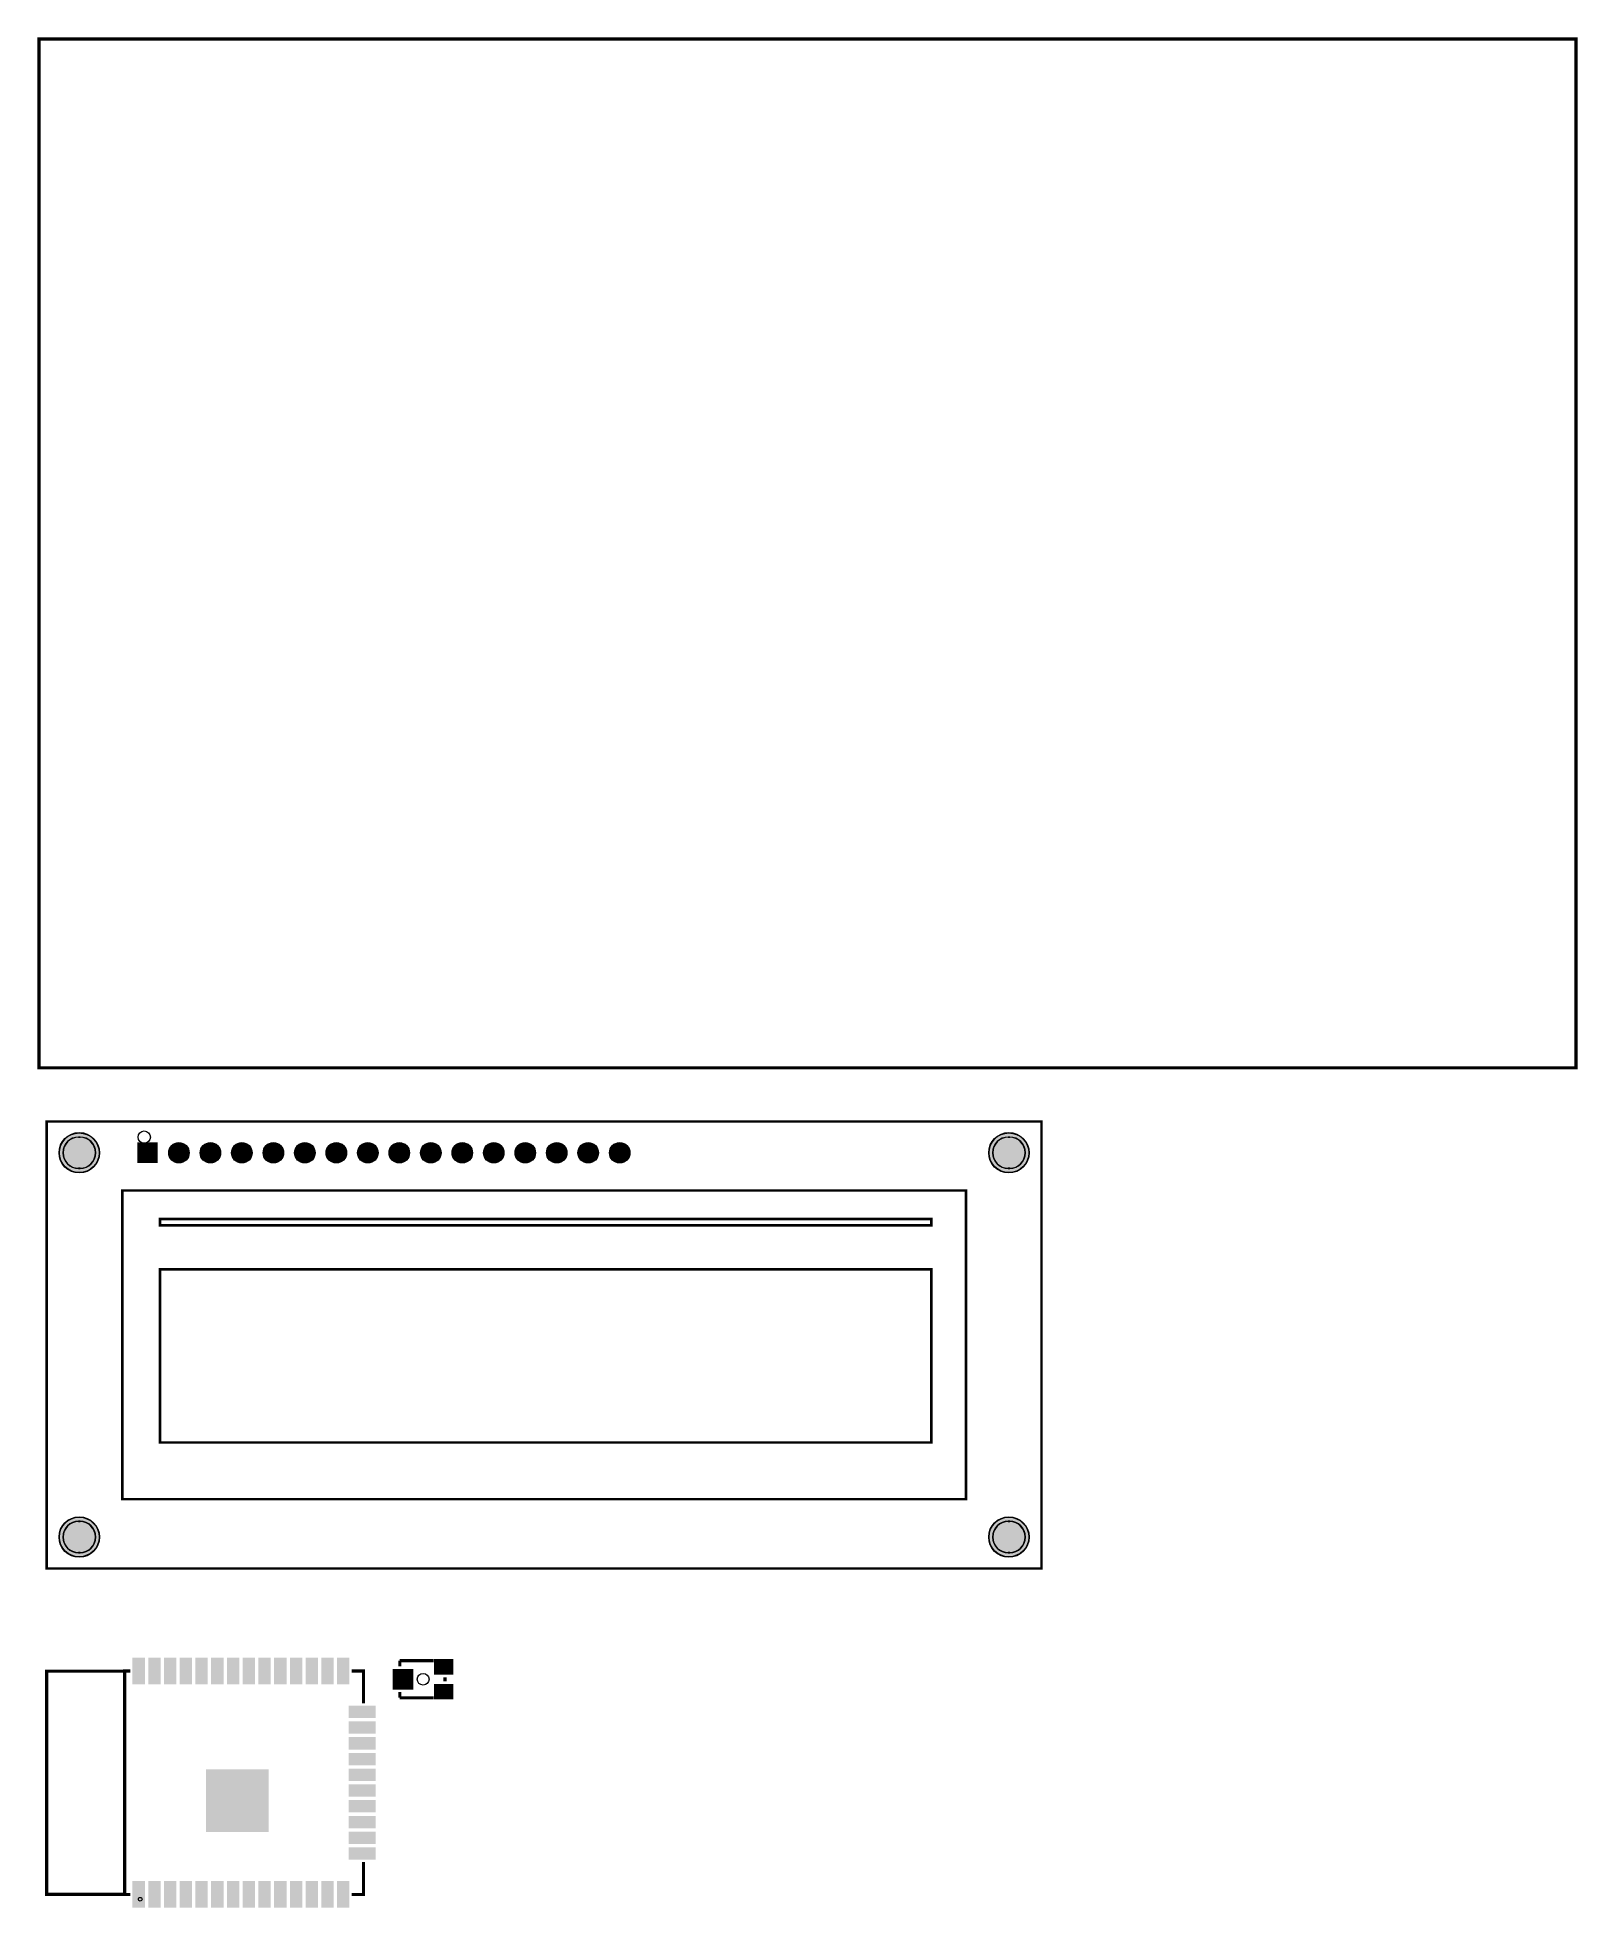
# Model space of a CAD drawing. Header units: millimetres. Extents: x 7 to 131, y -99 to 52.
import ezdxf

# ---------------------------------------------------------------- set-up
doc = ezdxf.new("R2010")
doc.units = ezdxf.units.MM
for name, color, linetype, true_color in [('BoardOutLine', 7, 'Continuous', 0xff00ff), ('BottomSolderMaskLayer', 7, 'Continuous', 0xaa00ff), ('Document', 7, 'Continuous', 0xffffff), ('Multi-Layer', 7, 'Continuous', 0xc0c0c0), ('TopLayer', 7, 'Continuous', 0xff0000), ('TopPasteMaskLayer', 7, 'Continuous', 0x808080), ('TopSilkLayer', 7, 'Continuous', 0xffcc00), ('TopSolderMaskLayer', 7, 'Continuous', 0x800080)]:
    doc.layers.add(name, color=color, linetype=linetype, true_color=true_color)

msp = doc.modelspace()

# ---------------------------------------------------------------- hatches: boundary and pattern name
at = {"layer": 'BottomSolderMaskLayer'}
for points in [[(8.63, -37.85, 1), (11.88, -37.85, 1)], [(14.93, -37.02), (16.58, -37.02), (16.58, -38.68), (14.93, -38.68)], [(17.47, -37.85, 1), (19.12, -37.85, 1)], [(20.01, -37.85, 1), (21.66, -37.85, 1)], [(22.55, -37.85, 1), (24.2, -37.85, 1)], [(25.09, -37.85, 1), (26.74, -37.85, 1)], [(27.63, -37.85, 1), (29.28, -37.85, 1)], [(30.17, -37.85, 1), (31.82, -37.85, 1)], [(32.71, -37.85, 1), (34.36, -37.85, 1)], [(35.25, -37.85, 1), (36.9, -37.85, 1)], [(37.79, -37.85, 1), (39.44, -37.85, 1)], [(40.33, -37.85, 1), (41.98, -37.85, 1)], [(42.87, -37.85, 1), (44.52, -37.85, 1)], [(45.41, -37.85, 1), (47.06, -37.85, 1)], [(47.95, -37.85, 1), (49.6, -37.85, 1)], [(50.49, -37.85, 1), (52.14, -37.85, 1)], [(53.03, -37.85, 1), (54.68, -37.85, 1)], [(83.63, -37.85, 1), (86.88, -37.85, 1)], [(8.63, -68.85, 1), (11.88, -68.85, 1)], [(83.63, -68.85, 1), (86.88, -68.85, 1)]]:
    msp.add_hatch(color=256, dxfattribs=at).paths.add_polyline_path(points)
at = {"layer": 'Multi-Layer'}
for points in [[(8.65, -37.85, 1), (11.85, -37.85, 1)], [(14.95, -37.05), (16.55, -37.05), (16.55, -38.65), (14.95, -38.65)], [(17.49, -37.85, 1), (19.09, -37.85, 1)], [(20.03, -37.85, 1), (21.63, -37.85, 1)], [(22.57, -37.85, 1), (24.17, -37.85, 1)], [(25.11, -37.85, 1), (26.71, -37.85, 1)], [(27.65, -37.85, 1), (29.25, -37.85, 1)], [(30.19, -37.85, 1), (31.79, -37.85, 1)], [(32.73, -37.85, 1), (34.33, -37.85, 1)], [(35.27, -37.85, 1), (36.87, -37.85, 1)], [(37.81, -37.85, 1), (39.41, -37.85, 1)], [(40.35, -37.85, 1), (41.95, -37.85, 1)], [(42.89, -37.85, 1), (44.49, -37.85, 1)], [(45.43, -37.85, 1), (47.03, -37.85, 1)], [(47.97, -37.85, 1), (49.57, -37.85, 1)], [(50.51, -37.85, 1), (52.11, -37.85, 1)], [(53.05, -37.85, 1), (54.65, -37.85, 1)], [(83.65, -37.85, 1), (86.85, -37.85, 1)], [(8.65, -68.85, 1), (11.85, -68.85, 1)], [(83.65, -68.85, 1), (86.85, -68.85, 1)]]:
    msp.add_hatch(color=256, dxfattribs=at).paths.add_polyline_path(points)
at = {"layer": 'TopLayer'}
for points in [[(14.57, -78.62), (15.52, -78.62), (15.52, -80.72), (14.57, -80.72)], [(15.84, -78.62), (16.79, -78.62), (16.79, -80.72), (15.84, -80.72)], [(17.11, -78.62), (18.06, -78.62), (18.06, -80.72), (17.11, -80.72)], [(18.38, -78.62), (19.33, -78.62), (19.33, -80.72), (18.38, -80.72)], [(19.65, -78.62), (20.6, -78.62), (20.6, -80.72), (19.65, -80.72)], [(20.92, -78.62), (21.87, -78.62), (21.87, -80.72), (20.92, -80.72)], [(22.19, -78.62), (23.14, -78.62), (23.14, -80.72), (22.19, -80.72)], [(23.46, -78.62), (24.41, -78.62), (24.41, -80.72), (23.46, -80.72)], [(24.73, -78.62), (25.68, -78.62), (25.68, -80.72), (24.73, -80.72)], [(26, -78.62), (26.95, -78.62), (26.95, -80.72), (26, -80.72)], [(27.27, -78.62), (28.22, -78.62), (28.22, -80.72), (27.27, -80.72)], [(28.54, -78.62), (29.49, -78.62), (29.49, -80.72), (28.54, -80.72)], [(29.81, -78.62), (30.76, -78.62), (30.76, -80.72), (29.81, -80.72)], [(31.08, -78.62), (32.03, -78.62), (32.03, -80.72), (31.08, -80.72)], [(35.56, -81.12), (35.56, -79.52), (37.16, -79.52), (37.16, -81.12)], [(38.91, -79.92), (38.91, -78.72), (40.41, -78.72), (40.41, -79.92)], [(38.91, -81.92), (38.91, -80.72), (40.41, -80.72), (40.41, -81.92)], [(32.02, -82.48), (34.12, -82.48), (34.12, -83.43), (32.02, -83.43)], [(32.02, -83.75), (34.12, -83.75), (34.12, -84.7), (32.02, -84.7)], [(32.02, -85.02), (34.12, -85.02), (34.12, -85.97), (32.02, -85.97)], [(32.02, -86.29), (34.12, -86.29), (34.12, -87.24), (32.02, -87.24)], [(20.51, -92.62), (20.51, -87.62), (25.51, -87.62), (25.51, -92.62)], [(32.02, -87.56), (34.12, -87.56), (34.12, -88.51), (32.02, -88.51)], [(32.02, -88.83), (34.12, -88.83), (34.12, -89.78), (32.02, -89.78)], [(32.02, -90.1), (34.12, -90.1), (34.12, -91.05), (32.02, -91.05)], [(32.02, -91.37), (34.12, -91.37), (34.12, -92.32), (32.02, -92.32)], [(32.02, -92.64), (34.12, -92.64), (34.12, -93.59), (32.02, -93.59)], [(32.02, -93.91), (34.12, -93.91), (34.12, -94.86), (32.02, -94.86)], [(14.57, -96.62), (15.52, -96.62), (15.52, -98.72), (14.57, -98.72)], [(15.84, -96.62), (16.79, -96.62), (16.79, -98.72), (15.84, -98.72)], [(17.11, -96.62), (18.06, -96.62), (18.06, -98.72), (17.11, -98.72)], [(18.38, -96.62), (19.33, -96.62), (19.33, -98.72), (18.38, -98.72)], [(19.65, -96.62), (20.6, -96.62), (20.6, -98.72), (19.65, -98.72)], [(20.92, -96.62), (21.87, -96.62), (21.87, -98.72), (20.92, -98.72)], [(22.19, -96.62), (23.14, -96.62), (23.14, -98.72), (22.19, -98.72)], [(23.46, -96.62), (24.41, -96.62), (24.41, -98.72), (23.46, -98.72)], [(24.73, -96.62), (25.68, -96.62), (25.68, -98.72), (24.73, -98.72)], [(26, -96.62), (26.95, -96.62), (26.95, -98.72), (26, -98.72)], [(27.27, -96.62), (28.22, -96.62), (28.22, -98.72), (27.27, -98.72)], [(28.54, -96.62), (29.49, -96.62), (29.49, -98.72), (28.54, -98.72)], [(29.81, -96.62), (30.76, -96.62), (30.76, -98.72), (29.81, -98.72)], [(31.08, -96.62), (32.03, -96.62), (32.03, -98.72), (31.08, -98.72)]]:
    msp.add_hatch(color=256, dxfattribs=at).paths.add_polyline_path(points)
at = {"layer": 'TopPasteMaskLayer'}
for points in [[(14.57, -78.62), (15.52, -78.62), (15.52, -80.72), (14.57, -80.72)], [(15.84, -78.62), (16.79, -78.62), (16.79, -80.72), (15.84, -80.72)], [(17.11, -78.62), (18.06, -78.62), (18.06, -80.72), (17.11, -80.72)], [(18.38, -78.62), (19.33, -78.62), (19.33, -80.72), (18.38, -80.72)], [(19.65, -78.62), (20.6, -78.62), (20.6, -80.72), (19.65, -80.72)], [(20.92, -78.62), (21.87, -78.62), (21.87, -80.72), (20.92, -80.72)], [(22.19, -78.62), (23.14, -78.62), (23.14, -80.72), (22.19, -80.72)], [(23.46, -78.62), (24.41, -78.62), (24.41, -80.72), (23.46, -80.72)], [(24.73, -78.62), (25.68, -78.62), (25.68, -80.72), (24.73, -80.72)], [(26, -78.62), (26.95, -78.62), (26.95, -80.72), (26, -80.72)], [(27.27, -78.62), (28.22, -78.62), (28.22, -80.72), (27.27, -80.72)], [(28.54, -78.62), (29.49, -78.62), (29.49, -80.72), (28.54, -80.72)], [(29.81, -78.62), (30.76, -78.62), (30.76, -80.72), (29.81, -80.72)], [(31.08, -78.62), (32.03, -78.62), (32.03, -80.72), (31.08, -80.72)], [(35.56, -81.12), (35.56, -79.52), (37.16, -79.52), (37.16, -81.12)], [(38.91, -79.92), (38.91, -78.72), (40.41, -78.72), (40.41, -79.92)], [(38.91, -81.92), (38.91, -80.72), (40.41, -80.72), (40.41, -81.92)], [(32.02, -82.48), (34.12, -82.48), (34.12, -83.43), (32.02, -83.43)], [(32.02, -83.75), (34.12, -83.75), (34.12, -84.7), (32.02, -84.7)], [(32.02, -85.02), (34.12, -85.02), (34.12, -85.97), (32.02, -85.97)], [(32.02, -86.29), (34.12, -86.29), (34.12, -87.24), (32.02, -87.24)], [(20.51, -92.62), (20.51, -87.62), (25.51, -87.62), (25.51, -92.62)], [(32.02, -87.56), (34.12, -87.56), (34.12, -88.51), (32.02, -88.51)], [(32.02, -88.83), (34.12, -88.83), (34.12, -89.78), (32.02, -89.78)], [(32.02, -90.1), (34.12, -90.1), (34.12, -91.05), (32.02, -91.05)], [(32.02, -91.37), (34.12, -91.37), (34.12, -92.32), (32.02, -92.32)], [(32.02, -92.64), (34.12, -92.64), (34.12, -93.59), (32.02, -93.59)], [(32.02, -93.91), (34.12, -93.91), (34.12, -94.86), (32.02, -94.86)], [(14.57, -96.62), (15.52, -96.62), (15.52, -98.72), (14.57, -98.72)], [(15.84, -96.62), (16.79, -96.62), (16.79, -98.72), (15.84, -98.72)], [(17.11, -96.62), (18.06, -96.62), (18.06, -98.72), (17.11, -98.72)], [(18.38, -96.62), (19.33, -96.62), (19.33, -98.72), (18.38, -98.72)], [(19.65, -96.62), (20.6, -96.62), (20.6, -98.72), (19.65, -98.72)], [(20.92, -96.62), (21.87, -96.62), (21.87, -98.72), (20.92, -98.72)], [(22.19, -96.62), (23.14, -96.62), (23.14, -98.72), (22.19, -98.72)], [(23.46, -96.62), (24.41, -96.62), (24.41, -98.72), (23.46, -98.72)], [(24.73, -96.62), (25.68, -96.62), (25.68, -98.72), (24.73, -98.72)], [(26, -96.62), (26.95, -96.62), (26.95, -98.72), (26, -98.72)], [(27.27, -96.62), (28.22, -96.62), (28.22, -98.72), (27.27, -98.72)], [(28.54, -96.62), (29.49, -96.62), (29.49, -98.72), (28.54, -98.72)], [(29.81, -96.62), (30.76, -96.62), (30.76, -98.72), (29.81, -98.72)], [(31.08, -96.62), (32.03, -96.62), (32.03, -98.72), (31.08, -98.72)]]:
    msp.add_hatch(color=256, dxfattribs=at).paths.add_polyline_path(points)
at = {"layer": 'TopSolderMaskLayer'}
for points in [[(8.63, -37.85, 1), (11.88, -37.85, 1)], [(14.93, -37.02), (16.58, -37.02), (16.58, -38.68), (14.93, -38.68)], [(17.47, -37.85, 1), (19.12, -37.85, 1)], [(20.01, -37.85, 1), (21.66, -37.85, 1)], [(22.55, -37.85, 1), (24.2, -37.85, 1)], [(25.09, -37.85, 1), (26.74, -37.85, 1)], [(27.63, -37.85, 1), (29.28, -37.85, 1)], [(30.17, -37.85, 1), (31.82, -37.85, 1)], [(32.71, -37.85, 1), (34.36, -37.85, 1)], [(35.25, -37.85, 1), (36.9, -37.85, 1)], [(37.79, -37.85, 1), (39.44, -37.85, 1)], [(40.33, -37.85, 1), (41.98, -37.85, 1)], [(42.87, -37.85, 1), (44.52, -37.85, 1)], [(45.41, -37.85, 1), (47.06, -37.85, 1)], [(47.95, -37.85, 1), (49.6, -37.85, 1)], [(50.49, -37.85, 1), (52.14, -37.85, 1)], [(53.03, -37.85, 1), (54.68, -37.85, 1)], [(83.63, -37.85, 1), (86.88, -37.85, 1)], [(8.63, -68.85, 1), (11.88, -68.85, 1)], [(83.63, -68.85, 1), (86.88, -68.85, 1)], [(14.54, -78.59), (15.54, -78.59), (15.54, -80.74), (14.54, -80.74)], [(15.81, -78.59), (16.81, -78.59), (16.81, -80.74), (15.81, -80.74)], [(17.08, -78.59), (18.08, -78.59), (18.08, -80.74), (17.08, -80.74)], [(18.35, -78.59), (19.35, -78.59), (19.35, -80.74), (18.35, -80.74)], [(19.62, -78.59), (20.62, -78.59), (20.62, -80.74), (19.62, -80.74)], [(20.89, -78.59), (21.89, -78.59), (21.89, -80.74), (20.89, -80.74)], [(22.16, -78.59), (23.16, -78.59), (23.16, -80.74), (22.16, -80.74)], [(23.43, -78.59), (24.43, -78.59), (24.43, -80.74), (23.43, -80.74)], [(24.7, -78.59), (25.7, -78.59), (25.7, -80.74), (24.7, -80.74)], [(25.97, -78.59), (26.97, -78.59), (26.97, -80.74), (25.97, -80.74)], [(27.24, -78.59), (28.24, -78.59), (28.24, -80.74), (27.24, -80.74)], [(28.51, -78.59), (29.51, -78.59), (29.51, -80.74), (28.51, -80.74)], [(29.78, -78.59), (30.78, -78.59), (30.78, -80.74), (29.78, -80.74)], [(31.05, -78.59), (32.05, -78.59), (32.05, -80.74), (31.05, -80.74)], [(35.53, -81.15), (35.53, -79.5), (37.19, -79.5), (37.19, -81.15)], [(38.88, -79.94), (38.88, -78.7), (40.44, -78.7), (40.44, -79.94)], [(38.88, -81.94), (38.88, -80.7), (40.44, -80.7), (40.44, -81.94)], [(31.99, -82.45), (34.15, -82.45), (34.15, -83.45), (31.99, -83.45)], [(31.99, -83.72), (34.15, -83.72), (34.15, -84.72), (31.99, -84.72)], [(31.99, -84.99), (34.15, -84.99), (34.15, -85.99), (31.99, -85.99)], [(31.99, -86.26), (34.15, -86.26), (34.15, -87.26), (31.99, -87.26)], [(20.48, -92.64), (20.48, -87.59), (25.54, -87.59), (25.54, -92.64)], [(31.99, -87.53), (34.15, -87.53), (34.15, -88.53), (31.99, -88.53)], [(31.99, -88.8), (34.15, -88.8), (34.15, -89.8), (31.99, -89.8)], [(31.99, -90.07), (34.15, -90.07), (34.15, -91.07), (31.99, -91.07)], [(31.99, -91.34), (34.15, -91.34), (34.15, -92.34), (31.99, -92.34)], [(31.99, -92.61), (34.15, -92.61), (34.15, -93.61), (31.99, -93.61)], [(31.99, -93.88), (34.15, -93.88), (34.15, -94.88), (31.99, -94.88)], [(14.54, -96.59), (15.54, -96.59), (15.54, -98.74), (14.54, -98.74)], [(15.81, -96.59), (16.81, -96.59), (16.81, -98.74), (15.81, -98.74)], [(17.08, -96.59), (18.08, -96.59), (18.08, -98.74), (17.08, -98.74)], [(18.35, -96.59), (19.35, -96.59), (19.35, -98.74), (18.35, -98.74)], [(19.62, -96.59), (20.62, -96.59), (20.62, -98.74), (19.62, -98.74)], [(20.89, -96.59), (21.89, -96.59), (21.89, -98.74), (20.89, -98.74)], [(22.16, -96.59), (23.16, -96.59), (23.16, -98.74), (22.16, -98.74)], [(23.43, -96.59), (24.43, -96.59), (24.43, -98.74), (23.43, -98.74)], [(24.7, -96.59), (25.7, -96.59), (25.7, -98.74), (24.7, -98.74)], [(25.97, -96.59), (26.97, -96.59), (26.97, -98.74), (25.97, -98.74)], [(27.24, -96.59), (28.24, -96.59), (28.24, -98.74), (27.24, -98.74)], [(28.51, -96.59), (29.51, -96.59), (29.51, -98.74), (28.51, -98.74)], [(29.78, -96.59), (30.78, -96.59), (30.78, -98.74), (29.78, -98.74)], [(31.05, -96.59), (32.05, -96.59), (32.05, -98.74), (31.05, -98.74)]]:
    msp.add_hatch(color=256, dxfattribs=at).paths.add_polyline_path(points)

# ---------------------------------------------------------------- linework, layer by layer
at = {"layer": 'BoardOutLine', "const_width": 0.254}
msp.add_lwpolyline([(7, 52), (131, 52), (131, -31), (7, -31), (7, 52)], close=True, dxfattribs=at)
at = {"layer": 'BottomSolderMaskLayer'}
for points in [[(10.32, -36.58), (10.19, -36.58)], [(85.32, -36.58), (85.19, -36.58)], [(10.32, -39.12), (10.19, -39.12)], [(85.32, -39.12), (85.19, -39.12)], [(10.32, -67.58), (10.19, -67.58)], [(85.32, -67.58), (85.19, -67.58)], [(10.32, -70.12), (10.19, -70.12)], [(85.32, -70.12), (85.19, -70.12)]]:
    msp.add_lwpolyline(points, close=True, dxfattribs=at)
for centre, radius in [((10.25, -37.85), 1.63), ((15.75, -37.85), 0.516), ((18.29, -37.85), 0.825), ((18.29, -37.85), 0.516), ((20.83, -37.85), 0.825), ((20.83, -37.85), 0.516), ((23.37, -37.85), 0.825), ((23.37, -37.85), 0.516), ((25.91, -37.85), 0.825), ((25.91, -37.85), 0.516), ((28.45, -37.85), 0.825), ((28.45, -37.85), 0.516), ((30.99, -37.85), 0.825), ((30.99, -37.85), 0.516), ((33.53, -37.85), 0.825), ((33.53, -37.85), 0.516), ((36.07, -37.85), 0.825), ((36.07, -37.85), 0.516), ((38.61, -37.85), 0.825), ((38.61, -37.85), 0.516), ((41.15, -37.85), 0.825), ((41.15, -37.85), 0.516), ((43.69, -37.85), 0.825), ((43.69, -37.85), 0.516), ((46.23, -37.85), 0.825), ((46.23, -37.85), 0.516), ((48.77, -37.85), 0.825), ((48.77, -37.85), 0.516), ((51.31, -37.85), 0.825), ((51.31, -37.85), 0.516), ((53.85, -37.85), 0.825), ((53.85, -37.85), 0.516), ((85.25, -37.85), 1.63), ((10.25, -68.85), 1.63), ((85.25, -68.85), 1.63)]:
    msp.add_circle(centre, radius, dxfattribs=at)
for centre, start, end in [((10.19, -37.85), 90, 270), ((10.32, -37.85), 270, 90), ((85.19, -37.85), 90, 270), ((85.32, -37.85), 270, 90), ((10.19, -68.85), 90, 270), ((10.32, -68.85), 270, 90), ((85.19, -68.85), 90, 270), ((85.32, -68.85), 270, 90)]:
    msp.add_arc(centre, 1.27, start, end, dxfattribs=at)
at = {"layer": 'Document'}
for centre, radius in [((15.49, -36.59), 0.5), ((40.11, -81.52), 0.1), ((15.17, -98.07), 0.15)]:
    msp.add_circle(centre, radius, dxfattribs=at)
at = {"layer": 'Multi-Layer'}
for points in [[(10.31, -36.6), (10.19, -36.6)], [(85.31, -36.6), (85.19, -36.6)], [(10.31, -39.1), (10.19, -39.1)], [(85.31, -39.1), (85.19, -39.1)], [(10.31, -67.6), (10.19, -67.6)], [(85.31, -67.6), (85.19, -67.6)], [(10.31, -70.1), (10.19, -70.1)], [(85.31, -70.1), (85.19, -70.1)]]:
    msp.add_lwpolyline(points, close=True, dxfattribs=at)
for centre, radius in [((10.25, -37.85), 1.6), ((15.75, -37.85), 0.5), ((18.29, -37.85), 0.8), ((18.29, -37.85), 0.5), ((20.83, -37.85), 0.8), ((20.83, -37.85), 0.5), ((23.37, -37.85), 0.8), ((23.37, -37.85), 0.5), ((25.91, -37.85), 0.8), ((25.91, -37.85), 0.5), ((28.45, -37.85), 0.8), ((28.45, -37.85), 0.5), ((30.99, -37.85), 0.8), ((30.99, -37.85), 0.5), ((33.53, -37.85), 0.8), ((33.53, -37.85), 0.5), ((36.07, -37.85), 0.8), ((36.07, -37.85), 0.5), ((38.61, -37.85), 0.8), ((38.61, -37.85), 0.5), ((41.15, -37.85), 0.8), ((41.15, -37.85), 0.5), ((43.69, -37.85), 0.8), ((43.69, -37.85), 0.5), ((46.23, -37.85), 0.8), ((46.23, -37.85), 0.5), ((48.77, -37.85), 0.8), ((48.77, -37.85), 0.5), ((51.31, -37.85), 0.8), ((51.31, -37.85), 0.5), ((53.85, -37.85), 0.8), ((53.85, -37.85), 0.5), ((85.25, -37.85), 1.6), ((10.25, -68.85), 1.6), ((85.25, -68.85), 1.6)]:
    msp.add_circle(centre, radius, dxfattribs=at)
for centre, start, end in [((10.19, -37.85), 90, 270), ((10.31, -37.85), 270, 90), ((85.19, -37.85), 90, 270), ((85.31, -37.85), 270, 90), ((10.19, -68.85), 90, 270), ((10.31, -68.85), 270, 90), ((85.19, -68.85), 90, 270), ((85.31, -68.85), 270, 90)]:
    msp.add_arc(centre, 1.25, start, end, dxfattribs=at)
at = {"layer": 'TopSilkLayer'}
for points, const_width in [([(87.88, -35.32), (87.88, -71.38), (7.62, -71.38), (7.62, -35.32), (87.88, -35.32)], 0.2), ([(81.79, -40.9), (81.79, -65.8), (13.72, -65.8), (13.72, -40.9), (81.79, -40.9)], 0.2), ([(16.76, -43.19), (78.99, -43.19), (78.99, -43.7), (16.76, -43.7), (16.76, -43.19)], 0.2), ([(78.99, -47.25), (78.99, -61.22), (16.76, -61.22), (16.76, -47.25), (78.99, -47.25)], 0.2), ([(7.62, -79.67), (13.92, -79.67), (13.92, -97.67), (7.62, -97.67), (7.62, -79.67)], 0.254)]:
    msp.add_lwpolyline(points, close=True, dxfattribs=dict(at, const_width=const_width))
at = {"layer": 'TopSilkLayer', "const_width": 0.254}
for points in [[(14.36, -79.65), (13.9, -79.65), (13.9, -97.68)], [(33.18, -82.27), (33.18, -79.65), (32.23, -79.65)], [(36.11, -79.29), (36.11, -78.82)], [(36.11, -79.29), (36.11, -78.82)], [(36.11, -78.82), (38.83, -78.82)], [(36.11, -79.29), (36.11, -78.82)], [(37.91, -78.82), (36.11, -78.82)], [(36.11, -81.82), (36.11, -81.36)], [(36.11, -81.82), (36.11, -81.36)], [(36.11, -81.82), (36.11, -81.36)], [(39.76, -80.49), (39.76, -80.16)], [(37.91, -81.82), (36.11, -81.82)], [(37.91, -81.82), (38.83, -81.82)], [(32.23, -97.68), (33.18, -97.68), (33.18, -95.06)], [(13.9, -97.68), (14.36, -97.68)]]:
    msp.add_lwpolyline(points, dxfattribs=at)
at = {"layer": 'TopSilkLayer'}
msp.add_circle((37.99, -80.32), 0.475, dxfattribs=at)
at = {"layer": 'TopSolderMaskLayer'}
for points in [[(10.32, -36.58), (10.19, -36.58)], [(85.32, -36.58), (85.19, -36.58)], [(10.32, -39.12), (10.19, -39.12)], [(85.32, -39.12), (85.19, -39.12)], [(10.32, -67.58), (10.19, -67.58)], [(85.32, -67.58), (85.19, -67.58)], [(10.32, -70.12), (10.19, -70.12)], [(85.32, -70.12), (85.19, -70.12)]]:
    msp.add_lwpolyline(points, close=True, dxfattribs=at)
for centre, radius in [((10.25, -37.85), 1.63), ((15.75, -37.85), 0.516), ((18.29, -37.85), 0.825), ((18.29, -37.85), 0.516), ((20.83, -37.85), 0.825), ((20.83, -37.85), 0.516), ((23.37, -37.85), 0.825), ((23.37, -37.85), 0.516), ((25.91, -37.85), 0.825), ((25.91, -37.85), 0.516), ((28.45, -37.85), 0.825), ((28.45, -37.85), 0.516), ((30.99, -37.85), 0.825), ((30.99, -37.85), 0.516), ((33.53, -37.85), 0.825), ((33.53, -37.85), 0.516), ((36.07, -37.85), 0.825), ((36.07, -37.85), 0.516), ((38.61, -37.85), 0.825), ((38.61, -37.85), 0.516), ((41.15, -37.85), 0.825), ((41.15, -37.85), 0.516), ((43.69, -37.85), 0.825), ((43.69, -37.85), 0.516), ((46.23, -37.85), 0.825), ((46.23, -37.85), 0.516), ((48.77, -37.85), 0.825), ((48.77, -37.85), 0.516), ((51.31, -37.85), 0.825), ((51.31, -37.85), 0.516), ((53.85, -37.85), 0.825), ((53.85, -37.85), 0.516), ((85.25, -37.85), 1.63), ((10.25, -68.85), 1.63), ((85.25, -68.85), 1.63)]:
    msp.add_circle(centre, radius, dxfattribs=at)
for centre, start, end in [((10.19, -37.85), 90, 270), ((10.32, -37.85), 270, 90), ((85.19, -37.85), 90, 270), ((85.32, -37.85), 270, 90), ((10.19, -68.85), 90, 270), ((10.32, -68.85), 270, 90), ((85.19, -68.85), 90, 270), ((85.32, -68.85), 270, 90)]:
    msp.add_arc(centre, 1.27, start, end, dxfattribs=at)

doc.saveas('drawing.dxf')
